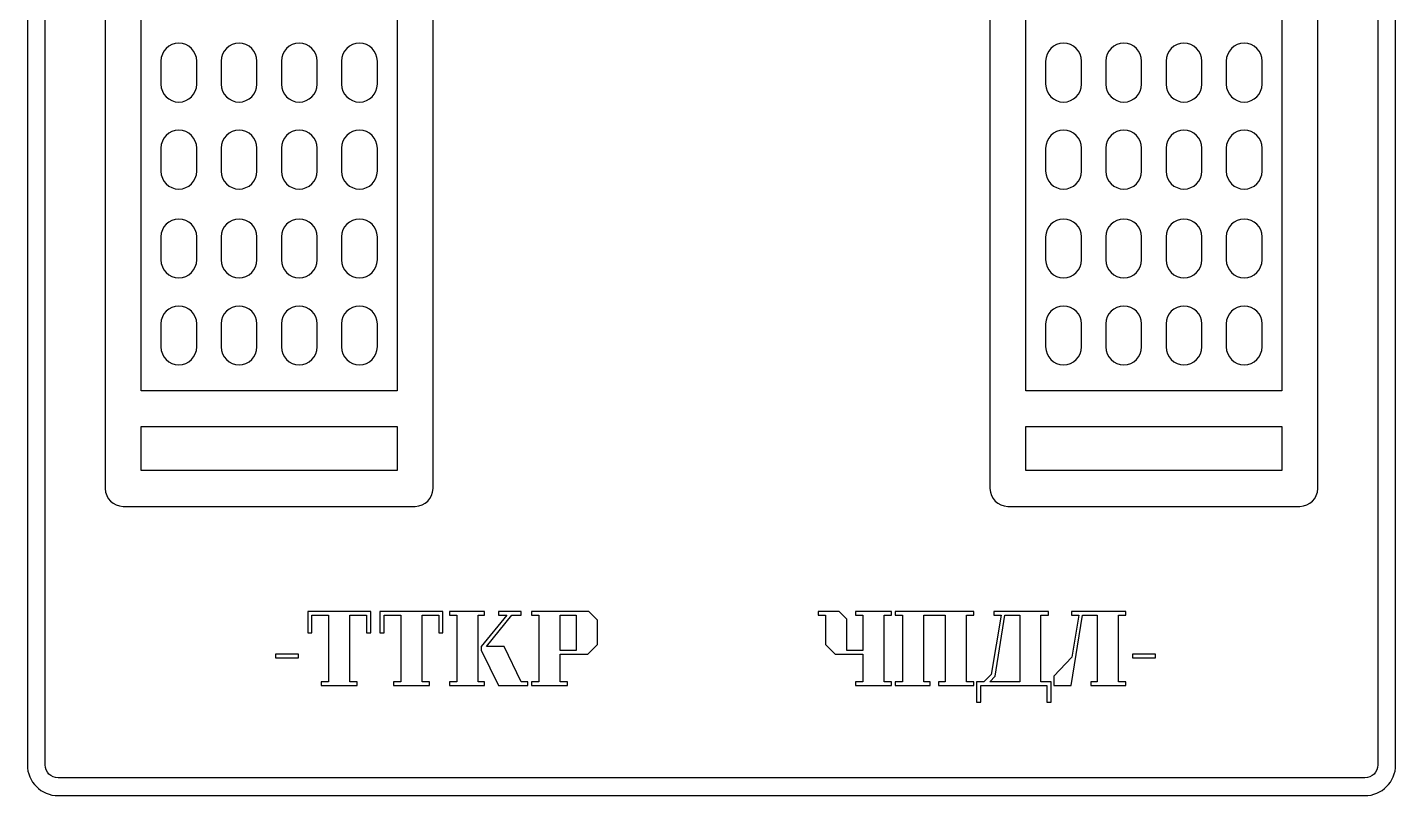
# Model space of a CAD drawing. Header units: millimetres. Extents: x 2 to 64, y 2 to 119.
# Drawn here: x 1.7 to 64.3, y 1.7 to 36.9 of the extents above; entities that cross this region are included whole.
import ezdxf

# ---------------------------------------------------------------- set-up
doc = ezdxf.new("R2010")
doc.units = ezdxf.units.MM
doc.layers.add('Layer_1', color=7, linetype='CONTINUOUS')

msp = doc.modelspace()

# ---------------------------------------------------------------- linework, layer by layer
at = {"layer": 'Layer_1', "color": 7}
for points in [[(1.690001, 117.899852), (1.690001, 3.10015)], [(2.510299, 3.10015), (2.510299, 117.899852)], [(63.489703, 117.899852), (63.489703, 3.10015)], [(64.310002, 3.10015), (64.310002, 117.899852)], [(5.25508, 46.485021), (5.25508, 15.75907), (5.255, 15.75907)], [(20.255, 15.75907), (20.255, 46.485021)], [(45.745081, 46.485021), (45.745081, 15.75907), (45.745001, 15.75907)], [(60.745001, 15.75907), (60.745001, 46.485021)], [(7.802588, 35.332011), (7.802588, 34.274781)], [(9.440438, 34.274781), (9.440438, 35.332011)], [(10.55822, 35.332011), (10.55822, 34.274781)], [(12.196069, 34.274781), (12.196069, 35.332011)], [(13.313931, 35.332011), (13.313931, 34.274781)], [(14.951781, 34.274781), (14.951781, 35.332011)], [(16.069563, 35.332011), (16.069563, 34.274781)], [(17.707412, 34.274781), (17.707412, 35.332011)], [(48.292589, 35.332011), (48.292589, 34.274781)], [(49.930439, 34.274781), (49.930439, 35.332011)], [(51.04822, 35.332011), (51.04822, 34.274781)], [(52.68607, 34.274781), (52.68607, 35.332011)], [(53.803932, 35.332011), (53.803932, 34.274781)], [(55.441782, 34.274781), (55.441782, 35.332011)], [(56.559564, 35.332011), (56.559564, 34.274781)], [(58.197413, 34.274781), (58.197413, 35.332011)], [(7.802588, 31.34707), (7.802588, 30.28983)], [(9.440438, 30.28983), (9.440438, 31.34707)], [(10.55822, 31.34707), (10.55822, 30.28983)], [(12.196069, 30.28983), (12.196069, 31.34707)], [(13.313931, 31.34707), (13.313931, 30.28983)], [(14.951781, 30.28983), (14.951781, 31.34707)], [(16.069563, 31.34707), (16.069563, 30.28983)], [(17.707412, 30.28983), (17.707412, 31.34707)], [(48.292589, 31.34707), (48.292589, 30.28983)], [(49.930439, 30.28983), (49.930439, 31.34707)], [(51.04822, 31.34707), (51.04822, 30.28983)], [(52.68607, 30.28983), (52.68607, 31.34707)], [(53.803932, 31.34707), (53.803932, 30.28983)], [(55.441782, 30.28983), (55.441782, 31.34707)], [(56.559564, 31.34707), (56.559564, 30.28983)], [(58.197413, 30.28983), (58.197413, 31.34707)], [(7.802588, 27.28079), (7.802588, 26.22355)], [(9.440438, 26.22355), (9.440438, 27.28079)], [(10.55822, 27.28079), (10.55822, 26.22355)], [(12.196069, 26.22355), (12.196069, 27.28079)], [(13.313931, 27.28079), (13.313931, 26.22355)], [(14.951781, 26.22355), (14.951781, 27.28079)], [(16.069563, 27.28079), (16.069563, 26.22355)], [(17.707412, 26.22355), (17.707412, 27.28079)], [(48.292589, 27.28079), (48.292589, 26.22355)], [(49.930439, 26.22355), (49.930439, 27.28079)], [(51.04822, 27.28079), (51.04822, 26.22355)], [(52.68607, 26.22355), (52.68607, 27.28079)], [(53.803932, 27.28079), (53.803932, 26.22355)], [(55.441782, 26.22355), (55.441782, 27.28079)], [(56.559564, 27.28079), (56.559564, 26.22355)], [(58.197413, 26.22355), (58.197413, 27.28079)], [(7.802588, 23.29593), (7.802588, 22.23869)], [(9.440438, 22.23869), (9.440438, 23.29593)], [(10.55822, 23.29593), (10.55822, 22.23869)], [(12.196069, 22.23869), (12.196069, 23.29593)], [(13.313931, 23.29593), (13.313931, 22.23869)], [(14.951781, 22.23869), (14.951781, 23.29593)], [(16.069563, 23.29593), (16.069563, 22.23869)], [(17.707412, 22.23869), (17.707412, 23.29593)], [(48.292589, 23.29593), (48.292589, 22.23869)], [(49.930439, 22.23869), (49.930439, 23.29593)], [(51.04822, 23.29593), (51.04822, 22.23869)], [(52.68607, 22.23869), (52.68607, 23.29593)], [(53.803932, 23.29593), (53.803932, 22.23869)], [(55.441782, 22.23869), (55.441782, 23.29593)], [(56.559564, 23.29593), (56.559564, 22.23869)], [(58.197413, 22.23869), (58.197413, 23.29593)], [(6.073925, 14.94015), (19.436075, 14.94015)], [(46.563926, 14.94015), (59.926076, 14.94015)], [(62.899871, 2.51031), (3.100133, 2.51031)], [(3.100133, 1.69), (62.899871, 1.69)]]:
    msp.add_lwpolyline(points, dxfattribs=at)
for points in [[(18.617151, 20.22739), (6.89285, 20.22739), (6.89285, 45.666091), (18.617151, 45.666091)], [(59.107152, 20.22739), (47.382851, 20.22739), (47.382851, 45.666091), (59.107152, 45.666091)], [(8.621513, 36.150941)], [(11.377144, 36.150941)], [(14.132856, 36.150941)], [(16.888487, 36.150941)], [(49.111514, 36.150941)], [(51.867145, 36.150941)], [(54.622857, 36.150941)], [(57.378488, 36.150941)], [(8.621513, 32.166)], [(11.377144, 32.166)], [(14.132856, 32.166)], [(16.888487, 32.166)], [(49.111514, 32.166)], [(51.867145, 32.166)], [(54.622857, 32.166)], [(57.378488, 32.166)], [(8.621513, 28.09972)], [(11.377144, 28.09972)], [(14.132856, 28.09972)], [(16.888487, 28.09972)], [(49.111514, 28.09972)], [(51.867145, 28.09972)], [(54.622857, 28.09972)], [(57.378488, 28.09972)], [(8.621513, 24.11485)], [(11.377144, 24.11485)], [(14.132856, 24.11485)], [(16.888487, 24.11485)], [(49.111514, 24.11485)], [(51.867145, 24.11485)], [(54.622857, 24.11485)], [(57.378488, 24.11485)], [(18.617151, 16.578), (6.89285, 16.578), (6.89285, 18.58954), (18.617151, 18.58954)], [(59.107152, 16.578), (47.382851, 16.578), (47.382851, 18.58954), (59.107152, 18.58954)], [(14.52544, 9.14966), (14.71594, 9.14966), (14.71594, 9.95399), (15.477939, 9.95399), (15.477939, 6.906), (15.139273, 6.906), (15.139273, 6.73666), (16.790272, 6.73666), (16.790272, 6.906), (16.451605, 6.906), (16.451605, 9.95399), (17.213605, 9.95399), (17.213605, 9.14966), (17.404104, 9.14966), (17.404104, 10.12333), (14.52544, 10.12333)], [(17.82744, 9.14966), (18.01794, 9.14966), (18.01794, 9.95399), (18.779939, 9.95399), (18.779939, 6.906), (18.441273, 6.906), (18.441273, 6.73666), (20.092272, 6.73666), (20.092272, 6.906), (19.753605, 6.906), (19.753605, 9.95399), (20.515605, 9.95399), (20.515605, 9.14966), (20.706104, 9.14966), (20.706104, 10.12333), (17.82744, 10.12333)], [(21.00244, 10.12333), (21.00244, 9.95399), (21.341106, 9.95399), (21.341106, 6.906), (21.00244, 6.906), (21.00244, 6.73666), (22.611105, 6.73666), (22.611105, 6.906), (22.314772, 6.906), (22.314772, 9.95399), (22.611105, 9.95399), (22.611105, 10.12333)], [(22.462939, 8.51466), (22.462939, 8.34956), (23.250338, 6.73666), (24.592303, 6.73666), (24.592303, 6.906), (24.29597, 6.906), (23.512804, 8.51466), (22.700005, 8.51466), (23.864171, 9.95399), (24.29597, 9.95399), (24.29597, 10.12333), (23.254571, 10.12333), (23.254571, 9.95399), (23.631338, 9.95399)], [(26.412635, 6.73666), (26.412635, 6.906), (26.073968, 6.906), (26.073968, 8.176), (27.343967, 8.176), (27.78, 8.61203), (27.78, 9.72963), (27.386301, 10.12333), (24.761636, 10.12333), (24.761636, 9.95399), (25.100303, 9.95399), (25.100303, 6.906), (24.761636, 6.906), (24.761636, 6.73666)], [(38.218668, 9.95399), (38.218668, 8.61203), (38.654701, 8.176), (39.9247, 8.176), (39.9247, 6.906), (39.586034, 6.906), (39.586034, 6.73666), (41.237033, 6.73666), (41.237033, 6.906), (40.898366, 6.906), (40.898366, 9.95399), (41.237033, 9.95399), (41.237033, 10.12333), (39.586034, 10.12333), (39.586034, 9.95399), (39.9247, 9.95399), (39.9247, 8.34533), (39.192334, 8.34533), (39.192334, 9.77196), (38.840968, 10.12333), (37.880002, 10.12333), (37.880002, 9.95399)], [(41.406365, 10.12333), (41.406365, 9.95399), (41.745031, 9.95399), (41.745031, 6.906), (41.406365, 6.906), (41.406365, 6.73666), (43.01503, 6.73666), (43.01503, 6.906), (42.718697, 6.906), (42.718697, 9.95399), (43.692363, 9.95399), (43.692363, 6.906), (43.39603, 6.906), (43.39603, 6.73666), (45.004695, 6.73666), (45.004695, 6.906), (44.666029, 6.906), (44.666029, 9.95399), (45.004695, 9.95399), (45.004695, 10.12333)], [(45.131692, 6.906), (45.131692, 5.97466), (45.322192, 5.97466), (45.322192, 6.73666), (48.349023, 6.73666), (48.349023, 5.97466), (48.539523, 5.97466), (48.539523, 6.906), (48.07809, 6.906), (48.07809, 9.95399), (48.416756, 9.95399), (48.416756, 10.12333), (45.923325, 10.12333), (45.923325, 9.95399), (46.261991, 9.95399), (45.800558, 7.2362), (45.470359, 6.906)], [(48.666525, 6.73666), (49.462391, 6.73666), (49.983091, 9.95399), (50.65619, 9.95399), (50.65619, 6.906), (50.359857, 6.906), (50.359857, 6.73666), (51.968522, 6.73666), (51.968522, 6.906), (51.629856, 6.906), (51.629856, 9.95399), (51.968522, 9.95399), (51.968522, 10.12333), (49.475091, 10.12333), (49.475091, 9.95399), (49.813758, 9.95399), (49.487791, 8.02783), (48.666525, 7.16423)], [(26.073968, 9.95399), (26.806334, 9.95399), (26.806334, 8.34533), (26.073968, 8.34533)], [(45.982591, 7.15576), (46.431324, 9.95399), (47.104424, 9.95399), (47.104424, 6.906), (45.732825, 6.906)], [(13.043773, 8.176), (13.043773, 8.00666), (14.102106, 8.00666), (14.102106, 8.176)], [(52.264855, 8.176), (52.264855, 8.00666), (53.323187, 8.00666), (53.323187, 8.176)]]:
    msp.add_lwpolyline(points, close=True, dxfattribs=at)
for points in [[(8.621513, 36.150941), (8.169213, 36.150941), (7.802588, 35.784311), (7.802588, 35.332011)], [(9.440438, 35.332011), (9.440438, 35.784311), (9.073813, 36.150941), (8.621513, 36.150941)], [(11.377144, 36.150941), (10.924845, 36.150941), (10.55822, 35.784311), (10.55822, 35.332011)], [(12.196069, 35.332011), (12.196069, 35.784311), (11.829444, 36.150941), (11.377144, 36.150941)], [(14.132856, 36.150941), (13.680556, 36.150941), (13.313931, 35.784311), (13.313931, 35.332011)], [(14.951781, 35.332011), (14.951781, 35.784311), (14.585156, 36.150941), (14.132856, 36.150941)], [(16.888487, 36.150941), (16.436188, 36.150941), (16.069563, 35.784311), (16.069563, 35.332011)], [(17.707412, 35.332011), (17.707493, 35.784311), (17.340787, 36.150941), (16.888487, 36.150941)], [(49.111514, 36.150941), (48.659214, 36.150941), (48.292589, 35.784311), (48.292589, 35.332011)], [(49.930439, 35.332011), (49.930439, 35.784311), (49.563813, 36.150941), (49.111514, 36.150941)], [(51.867145, 36.150941), (51.414845, 36.150941), (51.04822, 35.784311), (51.04822, 35.332011)], [(52.68607, 35.332011), (52.68607, 35.784311), (52.319445, 36.150941), (51.867145, 36.150941)], [(54.622857, 36.150941), (54.170557, 36.150941), (53.803932, 35.784311), (53.803932, 35.332011)], [(55.441782, 35.332011), (55.441782, 35.784311), (55.075157, 36.150941), (54.622857, 36.150941)], [(57.378488, 36.150941), (56.926189, 36.150941), (56.559564, 35.784311), (56.559564, 35.332011)], [(58.197413, 35.332011), (58.197494, 35.784311), (57.830788, 36.150941), (57.378488, 36.150941)], [(7.802588, 34.274781), (7.802588, 33.822481), (8.169213, 33.455851), (8.621513, 33.455851)], [(8.621513, 33.455851), (9.073813, 33.455851), (9.440438, 33.822481), (9.440438, 34.274781)], [(10.55822, 34.274781), (10.55822, 33.822481), (10.924845, 33.455851), (11.377144, 33.455851)], [(11.377144, 33.455851), (11.829444, 33.455851), (12.196069, 33.822481), (12.196069, 34.274781)], [(13.313931, 34.274781), (13.313931, 33.822481), (13.680556, 33.455851), (14.132856, 33.455851)], [(14.132856, 33.455851), (14.585156, 33.455851), (14.951781, 33.822481), (14.951781, 34.274781)], [(16.069563, 34.274781), (16.069563, 33.822481), (16.436188, 33.455851), (16.888487, 33.455851)], [(16.888487, 33.455851), (17.340787, 33.455851), (17.707412, 33.822481), (17.707412, 34.274781)], [(48.292589, 34.274781), (48.292589, 33.822481), (48.659214, 33.455851), (49.111514, 33.455851)], [(49.111514, 33.455851), (49.563813, 33.455851), (49.930439, 33.822481), (49.930439, 34.274781)], [(51.04822, 34.274781), (51.04822, 33.822481), (51.414845, 33.455851), (51.867145, 33.455851)], [(51.867145, 33.455851), (52.319445, 33.455851), (52.68607, 33.822481), (52.68607, 34.274781)], [(53.803932, 34.274781), (53.803932, 33.822481), (54.170557, 33.455851), (54.622857, 33.455851)], [(54.622857, 33.455851), (55.075157, 33.455851), (55.441782, 33.822481), (55.441782, 34.274781)], [(56.559564, 34.274781), (56.559564, 33.822481), (56.926189, 33.455851), (57.378488, 33.455851)], [(57.378488, 33.455851), (57.830788, 33.455851), (58.197413, 33.822481), (58.197413, 34.274781)], [(8.621513, 32.166), (8.169213, 32.166), (7.802588, 31.79937), (7.802588, 31.34707)], [(9.440438, 31.34707), (9.440438, 31.79937), (9.073813, 32.166), (8.621513, 32.166)], [(11.377144, 32.166), (10.924845, 32.166), (10.55822, 31.79937), (10.55822, 31.34707)], [(12.196069, 31.34707), (12.196069, 31.79937), (11.829444, 32.166), (11.377144, 32.166)], [(14.132856, 32.166), (13.680556, 32.166), (13.313931, 31.79937), (13.313931, 31.34707)], [(14.951781, 31.34707), (14.951781, 31.79937), (14.585156, 32.166), (14.132856, 32.166)], [(16.888487, 32.166), (16.436188, 32.166), (16.069563, 31.79937), (16.069563, 31.34707)], [(17.707412, 31.34707), (17.707493, 31.79937), (17.340787, 32.166), (16.888487, 32.166)], [(49.111514, 32.166), (48.659214, 32.166), (48.292589, 31.79937), (48.292589, 31.34707)], [(49.930439, 31.34707), (49.930439, 31.79937), (49.563813, 32.166), (49.111514, 32.166)], [(51.867145, 32.166), (51.414845, 32.166), (51.04822, 31.79937), (51.04822, 31.34707)], [(52.68607, 31.34707), (52.68607, 31.79937), (52.319445, 32.166), (51.867145, 32.166)], [(54.622857, 32.166), (54.170557, 32.166), (53.803932, 31.79937), (53.803932, 31.34707)], [(55.441782, 31.34707), (55.441782, 31.79937), (55.075157, 32.166), (54.622857, 32.166)], [(57.378488, 32.166), (56.926189, 32.166), (56.559564, 31.79937), (56.559564, 31.34707)], [(58.197413, 31.34707), (58.197494, 31.79937), (57.830788, 32.166), (57.378488, 32.166)], [(7.802588, 30.28983), (7.802588, 29.83753), (8.169213, 29.47091), (8.621513, 29.47091)], [(8.621513, 29.47091), (9.073813, 29.47091), (9.440438, 29.83753), (9.440438, 30.28983)], [(10.55822, 30.28983), (10.55822, 29.83753), (10.924845, 29.47091), (11.377144, 29.47091)], [(11.377144, 29.47091), (11.829444, 29.47091), (12.196069, 29.83753), (12.196069, 30.28983)], [(13.313931, 30.28983), (13.313931, 29.83753), (13.680556, 29.47091), (14.132856, 29.47091)], [(14.132856, 29.47091), (14.585156, 29.47091), (14.951781, 29.83753), (14.951781, 30.28983)], [(16.069563, 30.28983), (16.069563, 29.83753), (16.436188, 29.47091), (16.888487, 29.47091)], [(16.888487, 29.47091), (17.340787, 29.47091), (17.707412, 29.83753), (17.707412, 30.28983)], [(48.292589, 30.28983), (48.292589, 29.83753), (48.659214, 29.47091), (49.111514, 29.47091)], [(49.111514, 29.47091), (49.563813, 29.47091), (49.930439, 29.83753), (49.930439, 30.28983)], [(51.04822, 30.28983), (51.04822, 29.83753), (51.414845, 29.47091), (51.867145, 29.47091)], [(51.867145, 29.47091), (52.319445, 29.47091), (52.68607, 29.83753), (52.68607, 30.28983)], [(53.803932, 30.28983), (53.803932, 29.83753), (54.170557, 29.47091), (54.622857, 29.47091)], [(54.622857, 29.47091), (55.075157, 29.47091), (55.441782, 29.83753), (55.441782, 30.28983)], [(56.559564, 30.28983), (56.559564, 29.83753), (56.926189, 29.47091), (57.378488, 29.47091)], [(57.378488, 29.47091), (57.830788, 29.47091), (58.197413, 29.83753), (58.197413, 30.28983)], [(8.621513, 28.09972), (8.169213, 28.09972), (7.802588, 27.73309), (7.802588, 27.28079)], [(9.440438, 27.28079), (9.440438, 27.73309), (9.073813, 28.09972), (8.621513, 28.09972)], [(11.377144, 28.09972), (10.924845, 28.09972), (10.55822, 27.73309), (10.55822, 27.28079)], [(12.196069, 27.28079), (12.196069, 27.73309), (11.829444, 28.09972), (11.377144, 28.09972)], [(14.132856, 28.09972), (13.680556, 28.09972), (13.313931, 27.73309), (13.313931, 27.28079)], [(14.951781, 27.28079), (14.951781, 27.73309), (14.585156, 28.09972), (14.132856, 28.09972)], [(16.888487, 28.09972), (16.436188, 28.09972), (16.069563, 27.73309), (16.069563, 27.28079)], [(17.707412, 27.28079), (17.707493, 27.73309), (17.340787, 28.09972), (16.888487, 28.09972)], [(49.111514, 28.09972), (48.659214, 28.09972), (48.292589, 27.73309), (48.292589, 27.28079)], [(49.930439, 27.28079), (49.930439, 27.73309), (49.563813, 28.09972), (49.111514, 28.09972)], [(51.867145, 28.09972), (51.414845, 28.09972), (51.04822, 27.73309), (51.04822, 27.28079)], [(52.68607, 27.28079), (52.68607, 27.73309), (52.319445, 28.09972), (51.867145, 28.09972)], [(54.622857, 28.09972), (54.170557, 28.09972), (53.803932, 27.73309), (53.803932, 27.28079)], [(55.441782, 27.28079), (55.441782, 27.73309), (55.075157, 28.09972), (54.622857, 28.09972)], [(57.378488, 28.09972), (56.926189, 28.09972), (56.559564, 27.73309), (56.559564, 27.28079)], [(58.197413, 27.28079), (58.197494, 27.73309), (57.830788, 28.09972), (57.378488, 28.09972)], [(7.802588, 26.22355), (7.802588, 25.77125), (8.169213, 25.40463), (8.621513, 25.40463)], [(8.621513, 25.40463), (9.073813, 25.40463), (9.440438, 25.77125), (9.440438, 26.22355)], [(10.55822, 26.22355), (10.55822, 25.77125), (10.924845, 25.40463), (11.377144, 25.40463)], [(11.377144, 25.40463), (11.829444, 25.40463), (12.196069, 25.77125), (12.196069, 26.22355)], [(13.313931, 26.22355), (13.313931, 25.77125), (13.680556, 25.40463), (14.132856, 25.40463)], [(14.132856, 25.40463), (14.585156, 25.40463), (14.951781, 25.77125), (14.951781, 26.22355)], [(16.069563, 26.22355), (16.069563, 25.77125), (16.436188, 25.40463), (16.888487, 25.40463)], [(16.888487, 25.40463), (17.340787, 25.40463), (17.707412, 25.77125), (17.707412, 26.22355)], [(48.292589, 26.22355), (48.292589, 25.77125), (48.659214, 25.40463), (49.111514, 25.40463)], [(49.111514, 25.40463), (49.563813, 25.40463), (49.930439, 25.77125), (49.930439, 26.22355)], [(51.04822, 26.22355), (51.04822, 25.77125), (51.414845, 25.40463), (51.867145, 25.40463)], [(51.867145, 25.40463), (52.319445, 25.40463), (52.68607, 25.77125), (52.68607, 26.22355)], [(53.803932, 26.22355), (53.803932, 25.77125), (54.170557, 25.40463), (54.622857, 25.40463)], [(54.622857, 25.40463), (55.075157, 25.40463), (55.441782, 25.77125), (55.441782, 26.22355)], [(56.559564, 26.22355), (56.559564, 25.77125), (56.926189, 25.40463), (57.378488, 25.40463)], [(57.378488, 25.40463), (57.830788, 25.40463), (58.197413, 25.77125), (58.197413, 26.22355)], [(8.621513, 24.11485), (8.169213, 24.11485), (7.802588, 23.74823), (7.802588, 23.29593)], [(9.440438, 23.29593), (9.440438, 23.74815), (9.073813, 24.11485), (8.621513, 24.11485)], [(11.377144, 24.11485), (10.924845, 24.11485), (10.55822, 23.74823), (10.55822, 23.29593)], [(12.196069, 23.29593), (12.196069, 23.74815), (11.829444, 24.11485), (11.377144, 24.11485)], [(14.132856, 24.11485), (13.680556, 24.11485), (13.313931, 23.74823), (13.313931, 23.29593)], [(14.951781, 23.29593), (14.951781, 23.74815), (14.585156, 24.11485), (14.132856, 24.11485)], [(16.888487, 24.11485), (16.436188, 24.11485), (16.069563, 23.74823), (16.069563, 23.29593)], [(17.707412, 23.29593), (17.707493, 23.74815), (17.340787, 24.11485), (16.888487, 24.11485)], [(49.111514, 24.11485), (48.659214, 24.11485), (48.292589, 23.74823), (48.292589, 23.29593)], [(49.930439, 23.29593), (49.930439, 23.74815), (49.563813, 24.11485), (49.111514, 24.11485)], [(51.867145, 24.11485), (51.414845, 24.11485), (51.04822, 23.74823), (51.04822, 23.29593)], [(52.68607, 23.29593), (52.68607, 23.74815), (52.319445, 24.11485), (51.867145, 24.11485)], [(54.622857, 24.11485), (54.170557, 24.11485), (53.803932, 23.74823), (53.803932, 23.29593)], [(55.441782, 23.29593), (55.441782, 23.74815), (55.075157, 24.11485), (54.622857, 24.11485)], [(57.378488, 24.11485), (56.926189, 24.11485), (56.559564, 23.74823), (56.559564, 23.29593)], [(58.197413, 23.29593), (58.197494, 23.74815), (57.830788, 24.11485), (57.378488, 24.11485)], [(7.802588, 22.23869), (7.802588, 21.78639), (8.169213, 21.41977), (8.621513, 21.41977)], [(8.621513, 21.41977), (9.073813, 21.41977), (9.440438, 21.78639), (9.440438, 22.23869)], [(10.55822, 22.23869), (10.55822, 21.78639), (10.924845, 21.41977), (11.377144, 21.41977)], [(11.377144, 21.41977), (11.829444, 21.41977), (12.196069, 21.78639), (12.196069, 22.23869)], [(13.313931, 22.23869), (13.313931, 21.78639), (13.680556, 21.41977), (14.132856, 21.41977)], [(14.132856, 21.41977), (14.585156, 21.41977), (14.951781, 21.78639), (14.951781, 22.23869)], [(16.069563, 22.23869), (16.069563, 21.78639), (16.436188, 21.41977), (16.888487, 21.41977)], [(16.888487, 21.41977), (17.340787, 21.41977), (17.707412, 21.78639), (17.707412, 22.23869)], [(48.292589, 22.23869), (48.292589, 21.78639), (48.659214, 21.41977), (49.111514, 21.41977)], [(49.111514, 21.41977), (49.563813, 21.41977), (49.930439, 21.78639), (49.930439, 22.23869)], [(51.04822, 22.23869), (51.04822, 21.78639), (51.414845, 21.41977), (51.867145, 21.41977)], [(51.867145, 21.41977), (52.319445, 21.41977), (52.68607, 21.78639), (52.68607, 22.23869)], [(53.803932, 22.23869), (53.803932, 21.78639), (54.170557, 21.41977), (54.622857, 21.41977)], [(54.622857, 21.41977), (55.075157, 21.41977), (55.441782, 21.78639), (55.441782, 22.23869)], [(56.559564, 22.23869), (56.559564, 21.78639), (56.926189, 21.41977), (57.378488, 21.41977)], [(57.378488, 21.41977), (57.830788, 21.41977), (58.197413, 21.78639), (58.197413, 22.23869)], [(5.255, 15.75907), (5.255, 15.30677), (5.621625, 14.94015), (6.073925, 14.94015)], [(19.436075, 14.94015), (19.888375, 14.94015), (20.255, 15.30677), (20.255, 15.75907)], [(45.745001, 15.75907), (45.745001, 15.30677), (46.111626, 14.94015), (46.563926, 14.94015)], [(59.926076, 14.94015), (60.378376, 14.94015), (60.745001, 15.30677), (60.745001, 15.75907)], [(1.690001, 3.10015), (1.690001, 2.3261), (2.326098, 1.69), (3.100133, 1.69)], [(3.100133, 2.51031), (2.766187, 2.51031), (2.510299, 2.7662), (2.510299, 3.10015)], [(62.899871, 1.69), (63.673905, 1.69), (64.310002, 2.3261), (64.310002, 3.10015)], [(63.489703, 3.10015), (63.489703, 2.7662), (63.233816, 2.51031), (62.899871, 2.51031)]]:
    msp.add_open_spline(points, degree=3, dxfattribs=at)

doc.saveas('drawing.dxf')
